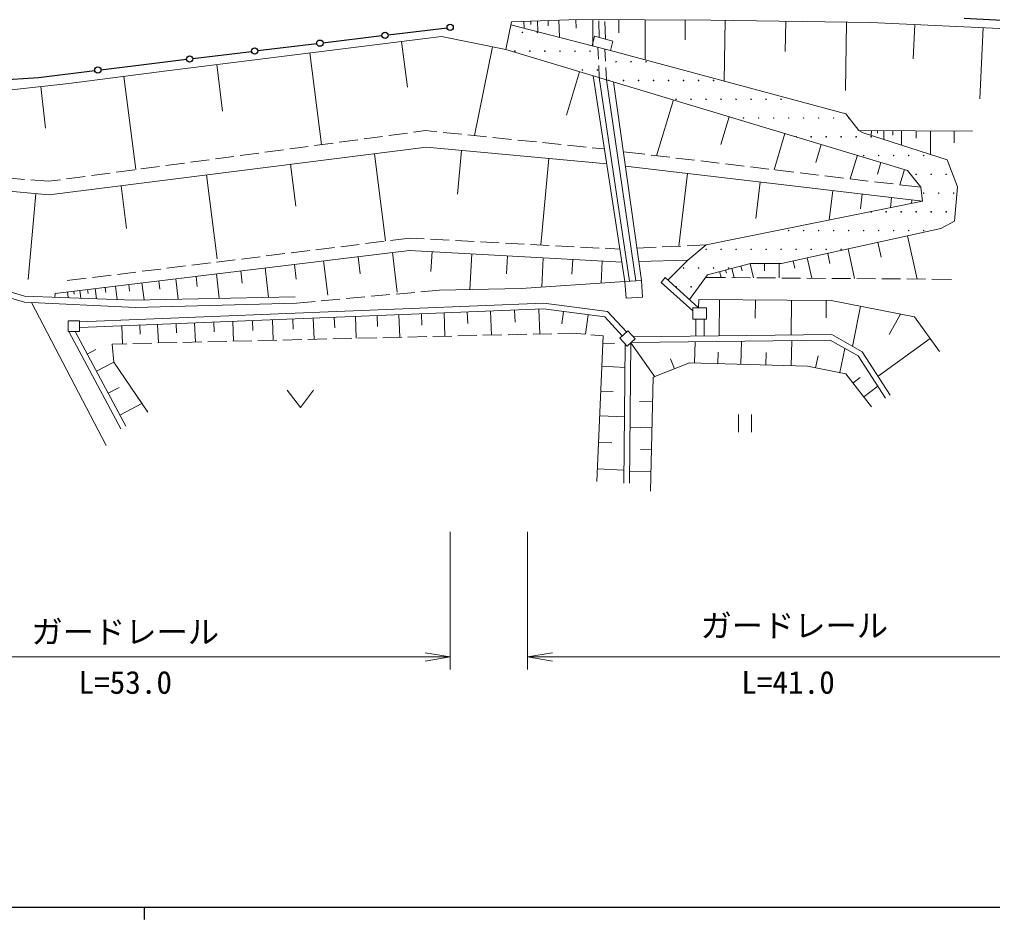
# Model space of a CAD drawing. Units: millimetres, scale not verified. Extents: x 40000 to 680000, y 20000 to 380000.
# Drawn here: x 158038 to 235854, y 204000 to 275974 of the extents above; entities that cross this region are included whole.
import ezdxf
from ezdxf.enums import TextEntityAlignment as Align

# ---------------------------------------------------------------- set-up
doc = ezdxf.new("R2010")
doc.units = ezdxf.units.MM
doc.header["$LTSCALE"] = 1000
for name, color, linetype, lineweight in [('M-STR-HTXT', 7, 'Continuous', 13), ('M-STR-STRC', 7, 'Continuous', 25), ('M-TTL-BAND', 7, 'Continuous', 25), ('M-WORK', 1, 'Continuous', 13)]:
    doc.layers.add(name, color=color, linetype=linetype, lineweight=lineweight)
doc.styles.add('ＭＳ ゴシック', font='')
doc.styles.get('ＭＳ ゴシック').set_extended_font_data('MS Gothic')

# ---------------------------------------------------------------- blocks, each defined once
blk = doc.blocks.new('open_arrow')
at = {"color": 0, "linetype": 'Continuous', "lineweight": -2}
blk.add_lwpolyline([(7.5, 1.25), (0, 0), (7.5, -1.25)], dxfattribs=at)

msp = doc.modelspace()

# ---------------------------------------------------------------- linework, layer by layer
at = {"layer": 'M-STR-HTXT'}
for p, q in [((192479, 235000), (192479, 224000)), ((198670, 235000), (198670, 224000)), ((140310, 225000), (192479, 225000)), ((198670, 225000), (239648, 225000))]:
    msp.add_line(p, q, dxfattribs=at)
at = {"layer": 'M-STR-STRC'}
for p, q in [((233576, 276073), (239398, 275779)), ((187519, 274742), (192231, 275312)), ((177102, 273481), (181814, 274051)), ((182311, 274111), (187022, 274682)), ((171894, 272850), (176606, 273421)), ((164554, 271956), (169042, 272505)), ((169042, 272505), (171398, 272790)), ((159571, 271346), (164058, 271895)), ((155575, 271066), (159571, 271346))]:
    msp.add_line(p, q, dxfattribs=at)
for centre in [(192479, 275342), (187271, 274712), (182062, 274081), (176854, 273451), (171646, 272820), (164306, 271925)]:
    msp.add_circle(centre, 250, dxfattribs=at)
at = {"layer": 'M-TTL-BAND'}
for p, q in [((40000, 205000), (579000, 205000)), ((168000, 205000), (168000, 204000))]:
    msp.add_line(p, q, dxfattribs=at)
at = {"layer": 'M-WORK'}
for p, q in [((196924, 273572), (197385, 275784)), ((197338, 275556), (203827, 273878)), ((197385, 275784), (202745, 275966)), ((198385, 275818), (198403, 275281)), ((198922, 275836), (198931, 275568)), ((199459, 275855), (199488, 275000)), ((200313, 275884), (200328, 275457)), ((201168, 275913), (201214, 274554)), ((202526, 275959), (202549, 275280)), ((202745, 275966), (213335, 275926)), ((203886, 275962), (203877, 273865)), ((204402, 274530), (204358, 275876)), ((204906, 274400), (204860, 275811)), ((205982, 275953), (205978, 274905)), ((208079, 275944), (208065, 272754)), ((211269, 275931), (211262, 274335)), ((213335, 275926), (226083, 275727)), ((214459, 275909), (214383, 271053)), ((219315, 275833), (219277, 273405)), ((224171, 275757), (224085, 270290)), ((226083, 275727), (239656, 275118)), ((229635, 275567), (229512, 272836)), ((235097, 275323), (234842, 269638)), ((169832, 271862), (191785, 274611)), ((188598, 274212), (189056, 270549)), ((191785, 274611), (196924, 273572)), ((204021, 274629), (203827, 273878)), ((205489, 274250), (204021, 274629)), ((205296, 273499), (205489, 274250)), ((181271, 273294), (182189, 265968)), ((195874, 273784), (194438, 266684)), ((196924, 273572), (229051, 263905)), ((203827, 273878), (205296, 273499)), ((204337, 272790), (204299, 273756)), ((204899, 272631), (204846, 273615)), ((205296, 273499), (224124, 268431)), ((173822, 272361), (174288, 268637)), ((161973, 270849), (169832, 271862)), ((202834, 271794), (201791, 268325)), ((204396, 271324), (204357, 272290)), ((204979, 271148), (204926, 272132)), ((157390, 270343), (161973, 270849)), ((166374, 271416), (167333, 263970)), ((203916, 271468), (206462, 255015)), ((204396, 271324), (206812, 255037)), ((207324, 255069), (204979, 271148)), ((207788, 255098), (205547, 270977)), ((159760, 270605), (160126, 267293)), ((210335, 269537), (208993, 265079)), ((214792, 268195), (214122, 265966)), ((224124, 268431), (225163, 267095)), ((189560, 266959), (190519, 267088)), ((190519, 267088), (191415, 266996)), ((191912, 266945), (193405, 266791)), ((225163, 267095), (234256, 267042)), ((225163, 267095), (225518, 266899)), ((226163, 267089), (226160, 266693)), ((226663, 267086), (226661, 266888)), ((227163, 267083), (227158, 266373)), ((227873, 267079), (227871, 266724)), ((228583, 267075), (228576, 265918)), ((229740, 267068), (229737, 266489)), ((230897, 267061), (230886, 265177)), ((232782, 267050), (232776, 266108)), ((183613, 266159), (185100, 266359)), ((185596, 266426), (187082, 266626)), ((187578, 266693), (189064, 266892)), ((193902, 266740), (195394, 266586)), ((195891, 266535), (197383, 266381)), ((197881, 266330), (199373, 266176)), ((219250, 266854), (218379, 263958)), ((225518, 266899), (232214, 264750)), ((160410, 261949), (190596, 265767)), ((177667, 265360), (179154, 265560)), ((179649, 265626), (181136, 265826)), ((181631, 265893), (183118, 266093)), ((190596, 265767), (205007, 264417)), ((193392, 265505), (193064, 262012)), ((199870, 266125), (201362, 265971)), ((201860, 265920), (203352, 265766)), ((203849, 265715), (204745, 265623)), ((206334, 265397), (208048, 265192)), ((222147, 265982), (221711, 264534)), ((171721, 264560), (173207, 264760)), ((173703, 264827), (175189, 265027)), ((175685, 265093), (177171, 265293)), ((186420, 265239), (187301, 258278)), ((200378, 264851), (199731, 257941)), ((208544, 265133), (210034, 264955)), ((210530, 264895), (212019, 264717)), ((212516, 264658), (214005, 264480)), ((225043, 265111), (224477, 263229)), ((232214, 264750), (233048, 262601)), ((165774, 263761), (167261, 263961)), ((167756, 264027), (169243, 264227)), ((169738, 264294), (171225, 264494)), ((179704, 264390), (180129, 261032)), ((230258, 261436), (206497, 264246)), ((214502, 264421), (215991, 264243)), ((216488, 264183), (217977, 264005)), ((218474, 263946), (219963, 263768)), ((226925, 264545), (226642, 263604)), ((228807, 263978), (228439, 262755)), ((229051, 263905), (230116, 262555)), ((142774, 263510), (160410, 261949)), ((156957, 263303), (158452, 263184)), ((158950, 263144), (160355, 263032)), ((160355, 263032), (161314, 263161)), ((161810, 263228), (163296, 263427)), ((163792, 263494), (165279, 263694)), ((172989, 263540), (173838, 256824)), ((211462, 263659), (210776, 257851)), ((220459, 263709), (221949, 263531)), ((222445, 263472), (223935, 263294)), ((224431, 263234), (225921, 263056)), ((166166, 262677), (166597, 259266)), ((217269, 262972), (216926, 260068)), ((223076, 262285), (222799, 259935)), ((226417, 262997), (227906, 262819)), ((228403, 262760), (230116, 262555)), ((230116, 262555), (230258, 261436)), ((233048, 262601), (232809, 259849)), ((159339, 262044), (158733, 255193)), ((225427, 262007), (225288, 260832)), ((227777, 261729), (227681, 260917)), ((229401, 261537), (229368, 261257)), ((230258, 261436), (212960, 257955)), ((231707, 259262), (218973, 256456)), ((232809, 259849), (231707, 259262)), ((187698, 258296), (189238, 258487)), ((189238, 258487), (190409, 258426)), ((190908, 258400), (192406, 258322)), ((229051, 258677), (229814, 255215)), ((181744, 257557), (183232, 257742)), ((183728, 257804), (185217, 257988)), ((185713, 258050), (187202, 258234)), ((192905, 258296), (194403, 258218)), ((194903, 258192), (196401, 258114)), ((196900, 258088), (198398, 258010)), ((198897, 257984), (200395, 257907)), ((200895, 257881), (202392, 257803)), ((202892, 257777), (204390, 257699)), ((204889, 257673), (206060, 257612)), ((207422, 257692), (208942, 257765)), ((209442, 257788), (210940, 257859)), ((211439, 257883), (212960, 257955)), ((212960, 257955), (211477, 256730)), ((224299, 257630), (224823, 255254)), ((226675, 258153), (226937, 256965)), ((160889, 254063), (189239, 257506)), ((175789, 256819), (177278, 257004)), ((177774, 257065), (179263, 257250)), ((179759, 257311), (181247, 257496)), ((185112, 257005), (185279, 255631)), ((187860, 257339), (188244, 254175)), ((189239, 257506), (206222, 256569)), ((191034, 257407), (190946, 255816)), ((194216, 257232), (194058, 254374)), ((197073, 257074), (196994, 255645)), ((199931, 256916), (199801, 254561)), ((221038, 256911), (221397, 255281)), ((222669, 257271), (222848, 256455)), ((167850, 255835), (169339, 256019)), ((169835, 256081), (171323, 256265)), ((171820, 256327), (173308, 256511)), ((173804, 256573), (175293, 256758)), ((177681, 256103), (177966, 253761)), ((180023, 256387), (180165, 255216)), ((182364, 256671), (182698, 253924)), ((202287, 256786), (202222, 255608)), ((204642, 256656), (204544, 254884)), ((207574, 256614), (211477, 256730)), ((211477, 256730), (209900, 255117)), ((216487, 256447), (213059, 255559)), ((214995, 256061), (215185, 255329)), ((215727, 256251), (215822, 255885)), ((216459, 256440), (216750, 255317)), ((218973, 256456), (216487, 256447)), ((217618, 256451), (217620, 255871)), ((218778, 256456), (218782, 255301)), ((219910, 256663), (220035, 256099)), ((161844, 255090), (163384, 255281)), ((163880, 255342), (165369, 255527)), ((165865, 255589), (167354, 255773)), ((170537, 255235), (170734, 253612)), ((172160, 255432), (172258, 254621)), ((173782, 255629), (174019, 253680)), ((175732, 255866), (175850, 254891)), ((209341, 254941), (209661, 255332)), ((209661, 255332), (212348, 252916)), ((213059, 255559), (211623, 253569)), ((212906, 255347), (214493, 255334)), ((214027, 255810), (214149, 255337)), ((214511, 255936), (214572, 255699)), ((214993, 255331), (216493, 255319)), ((216993, 255315), (218493, 255303)), ((218993, 255299), (220493, 255288)), ((220993, 255284), (222493, 255272)), ((222993, 255268), (224493, 255256)), ((224993, 255253), (226493, 255241)), ((226993, 255237), (228492, 255225)), ((158442, 253858), (155245, 254817)), ((164904, 254551), (164953, 254148)), ((165710, 254649), (165839, 253586)), ((166772, 254778), (166837, 254247)), ((167834, 254907), (167998, 253556)), ((169185, 255071), (169268, 254395)), ((198170, 254449), (206462, 255015)), ((207788, 255098), (206462, 255015)), ((206462, 255015), (206545, 253692)), ((207871, 253775), (207788, 255098)), ((211875, 252679), (209341, 254941)), ((228992, 255221), (230492, 255210)), ((230992, 255206), (232580, 255193)), ((155405, 254231), (158442, 253378)), ((167154, 253538), (158442, 253858)), ((160870, 253769), (160889, 254063)), ((161881, 254184), (161937, 253730)), ((162378, 254244), (162405, 254017)), ((162874, 254304), (162948, 253692)), ((163486, 254379), (163523, 254073)), ((164098, 254453), (164196, 253647)), ((180074, 253805), (167154, 253538)), ((184166, 253657), (185660, 253792)), ((186158, 253836), (187652, 253971)), ((188150, 254016), (189644, 254150)), ((190142, 254195), (191637, 254329)), ((191637, 254329), (198170, 254449)), ((206545, 253692), (207871, 253775)), ((158442, 253378), (167314, 252952)), ((158999, 253352), (164964, 241895)), ((162848, 251785), (199958, 253279)), ((167314, 252952), (180181, 253298)), ((180181, 253298), (181676, 253433)), ((182174, 253478), (183668, 253612)), ((199958, 253279), (205055, 252622)), ((212976, 252916), (211875, 252916)), ((211875, 252916), (211875, 252005)), ((212348, 252916), (212362, 253571)), ((212362, 253571), (222956, 253497)), ((212976, 252005), (212976, 252916)), ((214006, 253559), (213986, 250675)), ((216891, 253539), (216881, 252097)), ((219776, 253519), (219756, 250737)), ((222557, 253500), (222548, 252109)), ((222956, 253497), (229616, 252192)), ((225295, 253039), (224666, 249831)), ((162866, 251336), (199938, 252828)), ((183211, 252155), (183245, 251311)), ((184898, 252223), (184968, 250479)), ((186642, 252293), (186677, 251421)), ((188385, 252363), (188458, 250561)), ((190187, 252436), (190223, 251535)), ((191989, 252508), (192064, 250646)), ((193851, 252583), (193888, 251652)), ((195713, 252658), (195790, 250734)), ((197637, 252735), (197676, 251773)), ((199562, 252813), (199642, 250824)), ((199938, 252828), (204836, 252197)), ((201538, 252622), (201411, 251635)), ((203513, 252367), (203311, 250801)), ((204836, 252197), (206246, 250677)), ((205055, 252622), (206576, 250983)), ((228502, 252410), (227578, 250786)), ((229616, 252192), (231614, 249421)), ((162848, 251865), (161940, 251865)), ((161940, 251865), (161940, 251020)), ((162848, 251020), (162848, 251865)), ((166225, 251471), (166282, 250040)), ((167656, 251528), (167684, 250813)), ((169087, 251586), (169146, 250107)), ((170565, 251646), (170595, 250906)), ((172044, 251705), (172106, 250177)), ((173573, 251767), (173603, 251002)), ((175101, 251828), (175164, 250249)), ((176680, 251892), (176712, 251102)), ((178260, 251955), (178325, 250323)), ((179892, 252021), (179925, 251205)), ((181524, 252087), (181592, 250400)), ((211875, 252005), (212976, 252005)), ((212119, 252005), (212119, 250654)), ((212794, 252012), (212794, 250662)), ((161940, 251020), (162848, 251020)), ((161993, 251020), (166148, 243235)), ((162504, 251020), (166545, 243447)), ((189108, 250576), (190607, 250612)), ((191107, 250623), (192607, 250659)), ((193107, 250670), (194606, 250706)), ((195106, 250717), (196606, 250753)), ((197106, 250765), (198605, 250800)), ((199105, 250812), (200605, 250847)), ((201104, 250859), (202275, 250886)), ((202275, 250886), (203244, 250807)), ((203743, 250766), (204712, 250686)), ((204712, 250686), (204213, 239036)), ((206689, 251088), (206042, 250488)), ((207282, 250449), (206689, 251088)), ((207141, 250600), (222991, 250773)), ((222991, 250773), (225424, 249405)), ((165444, 250020), (166614, 250048)), ((165577, 248582), (165444, 250020)), ((167114, 250059), (168613, 250095)), ((169113, 250106), (170613, 250142)), ((171113, 250153), (172612, 250189)), ((173112, 250200), (174612, 250236)), ((175112, 250247), (176611, 250283)), ((177111, 250294), (178611, 250330)), ((179111, 250341), (180610, 250377)), ((181110, 250388), (182610, 250424)), ((183109, 250435), (184609, 250471)), ((185109, 250482), (186608, 250518)), ((187108, 250529), (188608, 250565)), ((204687, 250093), (205615, 250053)), ((206042, 250488), (206634, 249849)), ((206484, 250011), (206362, 238901)), ((206634, 249849), (207282, 250449)), ((206935, 250127), (206812, 238896)), ((208838, 247410), (206935, 250127)), ((206958, 250148), (222875, 250321)), ((212024, 248505), (212075, 250204)), ((215721, 248396), (215776, 250244)), ((219745, 248276), (219804, 250288)), ((222875, 250321), (225107, 249067)), ((230864, 250461), (226695, 247454)), ((163463, 249223), (164153, 249591)), ((213873, 248450), (213900, 249375)), ((217733, 248336), (217763, 249342)), ((221709, 248110), (221898, 249081)), ((223650, 247732), (224029, 249673)), ((225107, 249067), (227302, 245696)), ((225424, 249405), (227680, 245942)), ((164199, 247843), (165579, 248579)), ((168294, 244585), (165577, 248582)), ((204607, 248237), (206463, 248157)), ((208708, 247358), (211626, 248517)), ((210417, 248037), (210103, 248827)), ((211626, 248517), (221056, 248237)), ((221056, 248237), (224133, 247638)), ((224133, 247638), (226171, 245000)), ((208509, 238247), (208708, 247358)), ((224696, 246910), (225255, 247341)), ((165137, 246086), (166015, 246555)), ((179453, 246333), (180503, 244933)), ((180503, 244933), (181553, 246333)), ((204522, 246254), (205514, 246212)), ((225560, 245792), (226678, 246655)), ((166074, 244329), (167831, 245266)), ((208666, 245409), (207622, 245432)), ((215537, 244373), (215537, 242973)), ((216587, 242973), (216587, 244373)), ((204437, 244272), (206420, 244186)), ((208620, 243321), (206861, 243360)), ((204346, 242153), (205405, 242108)), ((208581, 241562), (207702, 241581)), ((204256, 240035), (206374, 239945)), ((208543, 239803), (206823, 239841))]:
    msp.add_line(p, q, dxfattribs=at)
for centre in [(198260, 274940), (199460, 274940), (197660, 273440), (198860, 273440), (200060, 273440), (201260, 273440), (202460, 273440), (203660, 273440), (205747, 272592), (206947, 272592), (208147, 272592), (203060, 271940), (204260, 271940), (206347, 271092), (207547, 271092), (208747, 271092), (209947, 271092), (211147, 271092), (212347, 271092), (213547, 271092), (210547, 269592), (211747, 269592), (212947, 269592), (214147, 269592), (215347, 269592), (216547, 269592), (217747, 269592), (218947, 269592), (215947, 268092), (217147, 268092), (218347, 268092), (219547, 268092), (220747, 268092), (221947, 268092), (223147, 268092), (224347, 268092), (221347, 266592), (222547, 266592), (223747, 266592), (224947, 266592), (226147, 266592), (225547, 265092), (226747, 265092), (227947, 265092), (229147, 265092), (230347, 265092), (229747, 263592), (230947, 263592), (232147, 263592), (230347, 262092), (231547, 262092), (232747, 262092), (227347, 260592), (228547, 260592), (229747, 260592), (230947, 260592), (232147, 260592), (219547, 259092), (220747, 259092), (221947, 259092), (223147, 259092), (224347, 259092), (225547, 259092), (226747, 259092), (227947, 259092), (229147, 259092), (230347, 259092), (212947, 257592), (214147, 257592), (215347, 257592), (216547, 257592), (217747, 257592), (218947, 257592), (220147, 257592), (221347, 257592), (222547, 257592), (223747, 257592), (211147, 256092), (212347, 256092), (213547, 256092), (214747, 256092), (210547, 254592), (211747, 254592)]:
    msp.add_circle(centre, 22.5, dxfattribs=at)
for centre, start, end in [((205147, 271092), 357.64112, 148.86452), ((220147, 266592), 323.75154, 182.7541), ((226147, 260592), 143.26162, 59.49397)]:
    msp.add_arc(centre, 22.5, start, end, dxfattribs=at)

# ---------------------------------------------------------------- block references
at = {"layer": 'M-STR-HTXT', "xscale": 267, "yscale": 267, "rotation": 180}
msp.add_blockref('open_arrow', (192479, 225000), dxfattribs=at)
at = {"layer": 'M-STR-HTXT', "xscale": 267, "yscale": 267}
msp.add_blockref('open_arrow', (198670, 225000), dxfattribs=at)

# ---------------------------------------------------------------- texts
at = {"layer": 'M-STR-HTXT', "style": 'ＭＳ ゴシック'}
for p in [(166500, 227000), (220000, 227500)]:
    msp.add_text('ガードレール', height=1833, dxfattribs=at).set_placement(p, align=Align.MIDDLE_CENTER)
for s, p in [('L=53.0', (166500, 221500)), ('L=41.0', (219500, 221500))]:
    msp.add_text(s, height=1833, dxfattribs=at).set_placement(p, align=Align.BOTTOM_CENTER)

doc.saveas('drawing.dxf')
